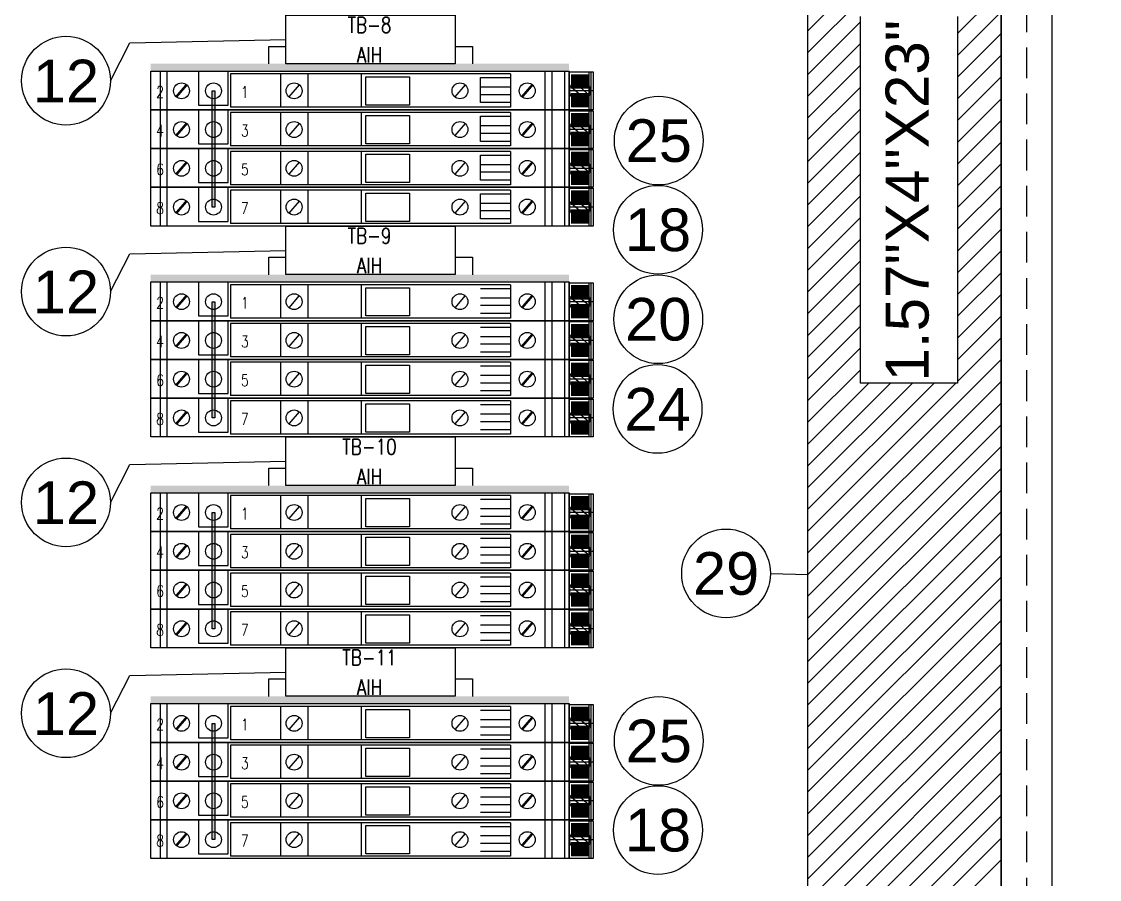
# Model space of a CAD drawing. Header units: inches. Extents: x -38 to 199, y -310 to 64.
# Drawn here: x 116.77 to 125.53, y 32.1 to 39.07 of the extents above; entities that cross this region are included whole.
import ezdxf
from ezdxf.enums import TextEntityAlignment as Align

# ---------------------------------------------------------------- set-up
doc = ezdxf.new("R2010")
doc.units = ezdxf.units.IN
doc.header["$MEASUREMENT"] = 0
doc.linetypes.add('HIDDEN', pattern=[0.375, 0.25, -0.125])
doc.layers.add('AM_0', color=7, linetype='Continuous', lineweight=30)
doc.layers.add('DIMENSION (ANSI)', color=7, linetype='Continuous', lineweight=9)
doc.layers.add('DETAIL$', color=5, linetype='Continuous')
doc.layers.add('FREE-TEXT', color=2, linetype='Continuous')
doc.styles.add('HELVLS', font='arial.ttf')
doc.styles.add('Note Text (ANSI)', font='arial.ttf')
doc.styles.add('ROMANS', font='romans')
doc.styles.get("Standard").update_dxf_attribs({"font": 'arial.ttf'})
doc.dimstyles.new('DIM_0', dxfattribs={"dimscale": 4.75, "dimtxt": 0.065, "dimasz": 0.075, "dimexe": 0.075, "dimexo": 0.125, "dimgap": 0.0625, "dimtad": 0, "dimtih": 1, "dimtoh": 1, "dimrnd": 1e-08, "dimzin": 0, "dimdsep": 46, "dimlunit": 5, "dimtxsty": 'Note Text (ANSI)', "dimblk": 'Filled-1', "dimcen": 0.09, "dimdle": 0.45, "dimclrd": 256, "dimclre": 256, "dimclrt": 256, "dimadec": 0, "dimazin": 1, "dimtm": 1e-09, "dimtfac": 1.263158, "dimtofl": 0, "dimtmove": 0, "dimatfit": 3, "dimfxl": 1, "dimfrac": 2, "dimtolj": 1, "dimtzin": 4, "dimlwd": -1, "dimlwe": -1, "dimarcsym": 0})

# ---------------------------------------------------------------- blocks, each defined once
blk = doc.blocks.new('Filled-1')
at = {"color": 0}
for p, q in [((0, 0), (-1, 0.25)), ((-1, 0.25), (-1, -0.25)), ((-1, 0), (0, 0)), ((-1, -0.25), (0, 0))]:
    blk.add_line(p, q, dxfattribs=at)
blk.add_solid([(-1, -0.25), (0, 0), (-1, 0.25)], dxfattribs=at)
blk = doc.blocks.new('*D105')
at = {"layer": 'DEFPOINTS', "color": 0, "transparency": 16777216}
for p in [(124.7304, 50.1146), (124.4804, 26.2707), (127.1028, 26.2707)]:
    blk.add_point(p, dxfattribs=at)
at = {"layer": 'DIMENSION (ANSI)', "transparency": 16777216}
for p, q in [((125.3241, 50.1146), (127.459, 50.1146)), ((127.1028, 49.7583), (127.1028, 38.6473)), ((127.1028, 26.627), (127.1028, 37.738)), ((125.0741, 26.2707), (127.459, 26.2707))]:
    blk.add_line(p, q, dxfattribs=at)
at = {"layer": 'DIMENSION (ANSI)', "transparency": 16777216, "xscale": 0.35625, "yscale": 0.35625, "zscale": 0.35625}
for p, rotation in [((127.1028, 50.1146), 90), ((127.1028, 26.2707), 270)]:
    blk.add_blockref('Filled-1', p, dxfattribs=dict(at, rotation=rotation))
at = {"layer": 'DIMENSION (ANSI)', "transparency": 16777216, "insert": (127.1028, 38.1926), "char_height": 0.30875, "attachment_point": 5, "style": 'Note Text (ANSI)'}
blk.add_mtext('\\A1;23"', dxfattribs=at)

msp = doc.modelspace()

# ---------------------------------------------------------------- hatches: boundary and pattern name
for points in [[(121.21868, 38.73102), (117.81868, 38.73102), (117.81868, 38.67202), (121.21868, 38.67202)], [(121.21868, 37.01684), (117.81868, 37.01684), (117.81868, 36.95784), (121.21868, 36.95784)], [(121.21868, 35.30265), (117.81868, 35.30265), (117.81868, 35.24365), (121.21868, 35.24365)], [(121.21868, 33.58847), (117.81868, 33.58847), (117.81868, 33.52947), (121.21868, 33.52947)]]:
    msp.add_hatch(color=256).paths.add_polyline_path(points)
h = msp.add_hatch(color=0)
h.dxf.hatch_style = 1
h.paths.add_polyline_path([(118.31741, 37.56658), (118.34127, 37.56658), (118.34127, 38.51158), (118.31741, 38.51158)])
h = msp.add_hatch(color=0)
h.dxf.hatch_style = 1
h.paths.add_polyline_path([(118.31741, 35.8524), (118.34127, 35.8524), (118.34127, 36.7974), (118.31741, 36.7974)])
h = msp.add_hatch(color=0)
h.dxf.hatch_style = 1
h.paths.add_polyline_path([(118.31741, 34.13822), (118.34127, 34.13822), (118.34127, 35.08322), (118.31741, 35.08322)])
h = msp.add_hatch(color=0)
h.dxf.hatch_style = 1
h.paths.add_polyline_path([(118.31741, 32.42403), (118.34127, 32.42403), (118.34127, 33.36903), (118.31741, 33.36903)])

# ---------------------------------------------------------------- linework, layer by layer
for p, q in [((124.73036, 59.86457), (124.73036, 25.85238)), ((125.14536, 26.09055), (125.14536, 59.86457)), ((117.64979, 38.90073), (118.91786, 38.92893)), ((118.77755, 38.73102), (118.77755, 38.87292)), ((118.77755, 38.87292), (118.91786, 38.87292)), ((120.29286, 38.87292), (120.43317, 38.87292)), ((120.43317, 38.87292), (120.43317, 38.73102)), ((120.74398, 37.89464), (120.7435, 37.89464)), ((117.64979, 37.18655), (118.91786, 37.21475)), ((118.77755, 37.01684), (118.77755, 37.15874)), ((118.77755, 37.15874), (118.91786, 37.15874)), ((120.29286, 37.15874), (120.43317, 37.15874)), ((120.43317, 37.15874), (120.43317, 37.01684)), ((120.74398, 36.18046), (120.7435, 36.18046)), ((117.64979, 35.47237), (118.91786, 35.50056)), ((118.77755, 35.30265), (118.77755, 35.44456)), ((118.77755, 35.44456), (118.91786, 35.44456)), ((120.29286, 35.44456), (120.43317, 35.44456)), ((120.43317, 35.44456), (120.43317, 35.30265)), ((122.85563, 34.58832), (123.16036, 34.57921)), ((120.74398, 34.46627), (120.7435, 34.46627)), ((117.64979, 33.75818), (118.91786, 33.78638)), ((118.77755, 33.58847), (118.77755, 33.73037)), ((118.77755, 33.73037), (118.91786, 33.73037)), ((120.29286, 33.73037), (120.43317, 33.73037)), ((120.43317, 33.73037), (120.43317, 33.58847)), ((120.74398, 32.75209), (120.7435, 32.75209))]:
    msp.add_line(p, q)
at = {"linetype": 'HIDDEN'}
msp.add_line((124.93786, 59.86457), (124.93786, 25.97146), dxfattribs=at)
at = {"color": 0}
for p, q in [((123.16036, 26.27071), (123.16036, 50.11913)), ((124.73036, 50.11913), (124.73036, 26.27071)), ((123.58824, 36.13472), (123.58824, 39.11604)), ((124.3757, 39.11604), (124.3757, 36.13472)), ((117.49073, 38.59397), (117.64979, 38.90073)), ((120.7435, 38.64911), (118.46722, 38.64911)), ((118.46722, 38.64911), (118.46722, 38.37829)), ((118.87415, 38.64911), (118.87415, 38.37829)), ((119.0967, 38.64911), (119.0967, 38.37829)), ((119.52906, 38.64911), (119.52906, 38.37829)), ((120.7435, 38.64911), (120.7435, 38.37829)), ((119.02641, 38.56045), (118.94208, 38.46272)), ((119.56721, 38.6253), (119.92328, 38.6253)), ((119.56721, 38.39515), (119.56721, 38.6253)), ((119.92328, 38.6253), (119.92328, 38.39515)), ((120.49952, 38.41589), (120.49952, 38.61951)), ((120.49952, 38.61951), (120.74398, 38.61951)), ((121.41596, 38.51096), (121.21868, 38.51096)), ((120.7435, 38.37829), (118.46722, 38.37829)), ((119.92328, 38.39515), (119.56721, 38.39515)), ((120.74398, 38.41589), (120.49952, 38.41589)), ((121.21868, 38.35702), (117.81868, 38.35702)), ((117.81868, 38.35702), (121.21868, 38.35702)), ((120.7435, 38.33411), (118.46722, 38.33411)), ((118.46722, 38.33411), (118.46722, 38.06329)), ((118.87415, 38.33411), (118.87415, 38.06329)), ((119.0967, 38.33411), (119.0967, 38.06329)), ((119.52906, 38.33411), (119.52906, 38.06329)), ((119.56721, 38.3103), (119.92328, 38.3103)), ((119.56721, 38.08015), (119.56721, 38.3103)), ((119.92328, 38.3103), (119.92328, 38.08015)), ((120.49952, 38.10089), (120.49952, 38.30451)), ((120.49952, 38.30451), (120.74398, 38.30451)), ((120.7435, 38.33411), (120.7435, 38.06329)), ((119.02641, 38.24545), (118.94208, 38.14772)), ((121.41596, 38.19596), (121.21868, 38.19596)), ((121.21868, 38.04202), (117.81868, 38.04202)), ((117.81868, 37.72702), (117.81868, 38.04202)), ((117.81868, 38.04202), (121.21868, 38.04202)), ((120.7435, 38.06329), (118.46722, 38.06329)), ((119.92328, 38.08015), (119.56721, 38.08015)), ((120.74398, 38.10089), (120.49952, 38.10089)), ((121.21868, 38.04202), (121.21868, 37.72702)), ((120.7435, 38.01911), (118.46722, 38.01911)), ((118.46722, 38.01911), (118.46722, 37.74829)), ((118.87415, 38.01911), (118.87415, 37.74829)), ((119.0967, 38.01911), (119.0967, 37.74829)), ((119.52906, 38.01911), (119.52906, 37.74829)), ((119.56721, 37.9953), (119.92328, 37.9953)), ((119.56721, 37.76515), (119.56721, 37.9953)), ((119.92328, 37.9953), (119.92328, 37.76515)), ((120.49952, 37.78589), (120.49952, 37.98951)), ((120.49952, 37.98951), (120.74398, 37.98951)), ((120.7435, 38.01911), (120.7435, 37.74829)), ((119.02641, 37.93045), (118.94208, 37.83272)), ((121.41596, 37.88096), (121.21868, 37.88096)), ((119.92328, 37.76515), (119.56721, 37.76515)), ((120.74398, 37.78589), (120.49952, 37.78589)), ((121.21868, 37.72702), (117.81868, 37.72702)), ((117.81868, 37.41202), (117.81868, 37.72702)), ((117.81868, 37.72702), (121.21868, 37.72702)), ((120.7435, 37.74829), (118.46722, 37.74829)), ((120.7435, 37.70411), (118.46722, 37.70411)), ((118.46722, 37.70411), (118.46722, 37.43329)), ((118.87415, 37.70411), (118.87415, 37.43329)), ((119.0967, 37.70411), (119.0967, 37.43329)), ((119.52906, 37.70411), (119.52906, 37.43329)), ((119.56721, 37.6803), (119.92328, 37.6803)), ((119.56721, 37.45015), (119.56721, 37.6803)), ((119.92328, 37.6803), (119.92328, 37.45015)), ((120.49952, 37.47089), (120.49952, 37.67451)), ((120.49952, 37.67451), (120.74398, 37.67451)), ((120.7435, 37.70411), (120.7435, 37.43329)), ((121.21868, 37.72702), (121.21868, 37.41202)), ((119.02641, 37.61545), (118.94208, 37.51772)), ((121.41596, 37.56596), (121.21868, 37.56596)), ((121.21868, 37.41202), (117.81868, 37.41202)), ((120.7435, 37.43329), (118.46722, 37.43329)), ((119.92328, 37.45015), (119.56721, 37.45015)), ((120.74398, 37.47089), (120.49952, 37.47089)), ((117.49073, 36.87979), (117.64979, 37.18655)), ((120.7435, 36.93493), (118.46722, 36.93493)), ((118.46722, 36.93493), (118.46722, 36.66411)), ((118.87415, 36.93493), (118.87415, 36.66411)), ((119.0967, 36.93493), (119.0967, 36.66411)), ((119.52906, 36.93493), (119.52906, 36.66411)), ((119.56721, 36.91111), (119.92328, 36.91111)), ((119.56721, 36.68097), (119.56721, 36.91111)), ((119.92328, 36.91111), (119.92328, 36.68097)), ((120.49952, 36.90533), (120.74398, 36.90533)), ((120.7435, 36.93493), (120.7435, 36.66411)), ((119.02641, 36.84627), (118.94208, 36.74853)), ((121.41596, 36.79677), (121.21868, 36.79677)), ((121.21868, 36.64284), (117.81868, 36.64284)), ((117.81868, 36.64284), (121.21868, 36.64284)), ((120.7435, 36.66411), (118.46722, 36.66411)), ((120.7435, 36.61993), (118.46722, 36.61993)), ((118.46722, 36.61993), (118.46722, 36.34911)), ((118.87415, 36.61993), (118.87415, 36.34911)), ((119.0967, 36.61993), (119.0967, 36.34911)), ((119.52906, 36.61993), (119.52906, 36.34911)), ((119.92328, 36.68097), (119.56721, 36.68097)), ((120.74398, 36.70171), (120.49952, 36.70171)), ((120.7435, 36.61993), (120.7435, 36.34911)), ((119.02641, 36.53127), (118.94208, 36.43353)), ((119.56721, 36.59611), (119.92328, 36.59611)), ((119.56721, 36.36597), (119.56721, 36.59611)), ((119.92328, 36.59611), (119.92328, 36.36597)), ((120.49952, 36.59033), (120.74398, 36.59033)), ((121.41596, 36.48177), (121.21868, 36.48177)), ((119.92328, 36.36597), (119.56721, 36.36597)), ((120.74398, 36.38671), (120.49952, 36.38671)), ((121.21868, 36.32784), (117.81868, 36.32784)), ((117.81868, 36.01284), (117.81868, 36.32784)), ((117.81868, 36.32784), (121.21868, 36.32784)), ((120.7435, 36.34911), (118.46722, 36.34911)), ((120.7435, 36.30493), (118.46722, 36.30493)), ((118.46722, 36.30493), (118.46722, 36.03411)), ((118.87415, 36.30493), (118.87415, 36.03411)), ((119.0967, 36.30493), (119.0967, 36.03411)), ((119.52906, 36.30493), (119.52906, 36.03411)), ((119.56721, 36.28111), (119.92328, 36.28111)), ((119.56721, 36.05097), (119.56721, 36.28111)), ((119.92328, 36.28111), (119.92328, 36.05097)), ((120.49952, 36.27533), (120.74398, 36.27533)), ((120.7435, 36.30493), (120.7435, 36.03411)), ((121.21868, 36.32784), (121.21868, 36.01284)), ((119.02641, 36.21627), (118.94208, 36.11853)), ((121.41596, 36.16677), (121.21868, 36.16677)), ((124.3757, 36.13472), (123.58824, 36.13472)), ((121.21868, 36.01284), (117.81868, 36.01284)), ((117.81868, 35.69784), (117.81868, 36.01284)), ((117.81868, 36.01284), (121.21868, 36.01284)), ((120.7435, 36.03411), (118.46722, 36.03411)), ((119.92328, 36.05097), (119.56721, 36.05097)), ((120.74398, 36.07171), (120.49952, 36.07171)), ((121.21868, 36.01284), (121.21868, 35.69784)), ((120.7435, 35.98993), (118.46722, 35.98993)), ((118.46722, 35.98993), (118.46722, 35.71911)), ((118.87415, 35.98993), (118.87415, 35.71911)), ((119.0967, 35.98993), (119.0967, 35.71911)), ((119.52906, 35.98993), (119.52906, 35.71911)), ((119.56721, 35.96611), (119.92328, 35.96611)), ((119.56721, 35.73597), (119.56721, 35.96611)), ((119.92328, 35.96611), (119.92328, 35.73597)), ((120.49952, 35.96033), (120.74398, 35.96033)), ((120.7435, 35.98993), (120.7435, 35.71911)), ((119.02641, 35.90127), (118.94208, 35.80353)), ((121.41596, 35.85177), (121.21868, 35.85177)), ((120.74398, 35.75671), (120.49952, 35.75671)), ((121.21868, 35.69784), (117.81868, 35.69784)), ((120.7435, 35.71911), (118.46722, 35.71911)), ((119.92328, 35.73597), (119.56721, 35.73597)), ((117.49073, 35.16561), (117.64979, 35.47237)), ((120.7435, 35.22075), (118.46722, 35.22075)), ((118.46722, 35.22075), (118.46722, 34.94993)), ((118.87415, 35.22075), (118.87415, 34.94993)), ((119.0967, 35.22075), (119.0967, 34.94993)), ((119.52906, 35.22075), (119.52906, 34.94993)), ((120.7435, 35.22075), (120.7435, 34.94993)), ((119.02641, 35.13209), (118.94208, 35.03435)), ((119.56721, 35.19693), (119.92328, 35.19693)), ((119.56721, 34.96678), (119.56721, 35.19693)), ((119.92328, 35.19693), (119.92328, 34.96678)), ((120.49952, 35.19115), (120.74398, 35.19115)), ((121.41596, 35.08259), (121.21868, 35.08259)), ((119.92328, 34.96678), (119.56721, 34.96678)), ((120.74398, 34.98753), (120.49952, 34.98753)), ((121.21868, 34.92865), (117.81868, 34.92865)), ((117.81868, 34.92865), (121.21868, 34.92865)), ((120.7435, 34.94993), (118.46722, 34.94993)), ((120.7435, 34.90575), (118.46722, 34.90575)), ((118.46722, 34.90575), (118.46722, 34.63493)), ((118.87415, 34.90575), (118.87415, 34.63493)), ((119.0967, 34.90575), (119.0967, 34.63493)), ((119.52906, 34.90575), (119.52906, 34.63493)), ((119.56721, 34.88193), (119.92328, 34.88193)), ((119.56721, 34.65178), (119.56721, 34.88193)), ((119.92328, 34.88193), (119.92328, 34.65178)), ((120.49952, 34.87615), (120.74398, 34.87615)), ((120.7435, 34.90575), (120.7435, 34.63493)), ((119.02641, 34.81709), (118.94208, 34.71935)), ((121.41596, 34.76759), (121.21868, 34.76759)), ((121.21868, 34.61365), (117.81868, 34.61365)), ((117.81868, 34.29865), (117.81868, 34.61365)), ((117.81868, 34.61365), (121.21868, 34.61365)), ((120.7435, 34.63493), (118.46722, 34.63493)), ((119.92328, 34.65178), (119.56721, 34.65178)), ((120.74398, 34.67253), (120.49952, 34.67253)), ((121.21868, 34.61365), (121.21868, 34.29865)), ((120.7435, 34.59075), (118.46722, 34.59075)), ((118.46722, 34.59075), (118.46722, 34.31993)), ((118.87415, 34.59075), (118.87415, 34.31993)), ((119.0967, 34.59075), (119.0967, 34.31993)), ((119.52906, 34.59075), (119.52906, 34.31993)), ((119.56721, 34.56693), (119.92328, 34.56693)), ((119.56721, 34.33678), (119.56721, 34.56693)), ((119.92328, 34.56693), (119.92328, 34.33678)), ((120.49952, 34.56115), (120.74398, 34.56115)), ((120.7435, 34.59075), (120.7435, 34.31993)), ((119.02641, 34.50209), (118.94208, 34.40435)), ((121.41596, 34.45259), (121.21868, 34.45259)), ((120.74398, 34.35753), (120.49952, 34.35753)), ((121.21868, 34.29865), (117.81868, 34.29865)), ((117.81868, 33.98365), (117.81868, 34.29865)), ((117.81868, 34.29865), (121.21868, 34.29865)), ((120.7435, 34.31993), (118.46722, 34.31993)), ((120.7435, 34.27575), (118.46722, 34.27575)), ((118.46722, 34.27575), (118.46722, 34.00493)), ((118.87415, 34.27575), (118.87415, 34.00493)), ((119.0967, 34.27575), (119.0967, 34.00493)), ((119.52906, 34.27575), (119.52906, 34.00493)), ((119.92328, 34.33678), (119.56721, 34.33678)), ((120.7435, 34.27575), (120.7435, 34.00493)), ((121.21868, 34.29865), (121.21868, 33.98365)), ((119.02641, 34.18709), (118.94208, 34.08935)), ((119.56721, 34.25193), (119.92328, 34.25193)), ((119.56721, 34.02178), (119.56721, 34.25193)), ((119.92328, 34.25193), (119.92328, 34.02178)), ((120.49952, 34.24615), (120.74398, 34.24615)), ((121.41596, 34.13759), (121.21868, 34.13759)), ((120.7435, 34.00493), (118.46722, 34.00493)), ((119.92328, 34.02178), (119.56721, 34.02178)), ((120.74398, 34.04253), (120.49952, 34.04253)), ((121.21868, 33.98365), (117.81868, 33.98365)), ((117.49073, 33.45142), (117.64979, 33.75818)), ((120.7435, 33.50656), (118.46722, 33.50656)), ((118.46722, 33.50656), (118.46722, 33.23574)), ((118.87415, 33.50656), (118.87415, 33.23574)), ((119.0967, 33.50656), (119.0967, 33.23574)), ((119.52906, 33.50656), (119.52906, 33.23574)), ((119.56721, 33.48275), (119.92328, 33.48275)), ((119.56721, 33.2526), (119.56721, 33.48275)), ((119.92328, 33.48275), (119.92328, 33.2526)), ((120.49952, 33.47696), (120.74398, 33.47696)), ((120.7435, 33.50656), (120.7435, 33.23574)), ((119.02641, 33.4179), (118.94208, 33.32017)), ((121.41596, 33.36841), (121.21868, 33.36841)), ((121.21868, 33.21447), (117.81868, 33.21447)), ((117.81868, 33.21447), (121.21868, 33.21447)), ((120.7435, 33.23574), (118.46722, 33.23574)), ((119.92328, 33.2526), (119.56721, 33.2526)), ((120.74398, 33.27334), (120.49952, 33.27334)), ((120.7435, 33.19156), (118.46722, 33.19156)), ((118.46722, 33.19156), (118.46722, 32.92074)), ((118.87415, 33.19156), (118.87415, 32.92074)), ((119.0967, 33.19156), (119.0967, 32.92074)), ((119.52906, 33.19156), (119.52906, 32.92074)), ((119.56721, 33.16775), (119.92328, 33.16775)), ((119.56721, 32.9376), (119.56721, 33.16775)), ((119.92328, 33.16775), (119.92328, 32.9376)), ((120.49952, 33.16196), (120.74398, 33.16196)), ((120.7435, 33.19156), (120.7435, 32.92074)), ((119.02641, 33.1029), (118.94208, 33.00517)), ((121.41596, 33.05341), (121.21868, 33.05341)), ((120.74398, 32.95834), (120.49952, 32.95834)), ((121.21868, 32.89947), (117.81868, 32.89947)), ((117.81868, 32.58447), (117.81868, 32.89947)), ((117.81868, 32.89947), (121.21868, 32.89947)), ((120.7435, 32.92074), (118.46722, 32.92074)), ((120.7435, 32.87656), (118.46722, 32.87656)), ((118.46722, 32.87656), (118.46722, 32.60574)), ((118.87415, 32.87656), (118.87415, 32.60574)), ((119.0967, 32.87656), (119.0967, 32.60574)), ((119.52906, 32.87656), (119.52906, 32.60574)), ((119.92328, 32.9376), (119.56721, 32.9376)), ((119.56721, 32.85275), (119.92328, 32.85275)), ((119.56721, 32.6226), (119.56721, 32.85275)), ((119.92328, 32.85275), (119.92328, 32.6226)), ((120.7435, 32.87656), (120.7435, 32.60574)), ((121.21868, 32.89947), (121.21868, 32.58447)), ((119.02641, 32.7879), (118.94208, 32.69017)), ((120.49952, 32.84696), (120.74398, 32.84696)), ((121.41596, 32.73841), (121.21868, 32.73841)), ((120.7435, 32.60574), (118.46722, 32.60574)), ((119.92328, 32.6226), (119.56721, 32.6226)), ((120.74398, 32.64334), (120.49952, 32.64334)), ((121.21868, 32.58447), (117.81868, 32.58447)), ((117.81868, 32.26947), (117.81868, 32.58447)), ((117.81868, 32.58447), (121.21868, 32.58447)), ((120.7435, 32.56156), (118.46722, 32.56156)), ((118.46722, 32.56156), (118.46722, 32.29074)), ((118.87415, 32.56156), (118.87415, 32.29074)), ((119.0967, 32.56156), (119.0967, 32.29074)), ((119.52906, 32.56156), (119.52906, 32.29074)), ((119.56721, 32.53775), (119.92328, 32.53775)), ((119.56721, 32.3076), (119.56721, 32.53775)), ((119.92328, 32.53775), (119.92328, 32.3076)), ((120.49952, 32.53196), (120.74398, 32.53196)), ((120.7435, 32.56156), (120.7435, 32.29074)), ((121.21868, 32.58447), (121.21868, 32.26947)), ((119.02641, 32.4729), (118.94208, 32.37517)), ((121.41596, 32.42341), (121.21868, 32.42341)), ((120.74398, 32.32834), (120.49952, 32.32834)), ((121.21868, 32.26947), (117.81868, 32.26947)), ((120.7435, 32.29074), (118.46722, 32.29074)), ((119.92328, 32.3076), (119.56721, 32.3076))]:
    msp.add_line(p, q, dxfattribs=at)
at = {"color": 0, "linetype": 'Continuous'}
for p, q in [((123.16036, 38.99863), (124.73036, 40.56863)), ((123.16036, 38.82185), (124.73036, 40.39185)), ((124.3757, 38.97654), (124.73036, 39.33119)), ((123.16036, 38.64507), (123.58824, 39.07296)), ((124.3757, 38.79976), (124.73036, 39.15441)), ((123.16036, 38.4683), (123.58824, 38.89618)), ((124.3757, 38.62298), (124.73036, 38.97764)), ((124.3757, 38.44621), (124.73036, 38.80086)), ((123.16036, 38.29152), (123.58824, 38.71941)), ((124.3757, 38.26943), (124.73036, 38.62408)), ((123.16036, 38.11474), (123.58824, 38.54263)), ((124.3757, 38.09265), (124.73036, 38.44731)), ((123.16036, 37.93797), (123.58824, 38.36585)), ((124.3757, 37.91588), (124.73036, 38.27053)), ((123.16036, 37.76119), (123.58824, 38.18907)), ((124.3757, 37.7391), (124.73036, 38.09375)), ((123.16036, 37.58441), (123.58824, 38.0123)), ((124.3757, 37.56232), (124.73036, 37.91698)), ((123.16036, 37.40764), (123.58824, 37.83552)), ((124.3757, 37.38555), (124.73036, 37.7402)), ((123.16036, 37.23086), (123.58824, 37.65874)), ((124.3757, 37.20877), (124.73036, 37.56342)), ((123.16036, 37.05408), (123.58824, 37.48197)), ((124.3757, 37.03199), (124.73036, 37.38665)), ((123.16036, 36.87731), (123.58824, 37.30519)), ((124.3757, 36.85522), (124.73036, 37.20987)), ((123.16036, 36.70053), (123.58824, 37.12841)), ((124.3757, 36.67844), (124.73036, 37.03309)), ((123.16036, 36.52375), (123.58824, 36.95164)), ((124.3757, 36.50166), (124.73036, 36.85632)), ((123.16036, 36.34698), (123.58824, 36.77486)), ((124.3757, 36.32489), (124.73036, 36.67954)), ((123.16036, 36.1702), (123.58824, 36.59808)), ((124.3757, 36.14811), (124.73036, 36.50276)), ((123.16036, 35.99342), (123.58824, 36.42131)), ((123.16036, 34.75599), (124.73036, 36.32599)), ((123.16036, 35.81665), (123.58824, 36.24453)), ((123.16036, 34.57921), (124.73036, 36.14921)), ((123.16036, 35.63987), (123.65521, 36.13472)), ((123.16036, 35.46309), (123.83199, 36.13472)), ((123.16036, 35.28632), (124.00876, 36.13472)), ((123.16036, 35.10954), (124.18554, 36.13472)), ((123.16036, 34.93276), (124.36232, 36.13472)), ((123.16036, 34.40243), (124.73036, 35.97243)), ((123.16036, 34.22566), (124.73036, 35.79566)), ((123.16036, 34.04888), (124.73036, 35.61888)), ((123.16036, 33.8721), (124.73036, 35.4421)), ((123.16036, 33.69533), (124.73036, 35.26533)), ((123.16036, 33.51855), (124.73036, 35.08855)), ((123.16036, 33.34177), (124.73036, 34.91177)), ((123.16036, 33.165), (124.73036, 34.735)), ((123.16036, 32.98822), (124.73036, 34.55822)), ((123.16036, 32.81144), (124.73036, 34.38144)), ((123.16036, 32.63467), (124.73036, 34.20467)), ((123.16036, 32.45789), (124.73036, 34.02789)), ((123.16036, 32.28111), (124.73036, 33.85111)), ((123.16036, 32.10434), (124.73036, 33.67434)), ((123.16036, 31.92756), (124.73036, 33.49756)), ((123.16036, 31.75078), (124.73036, 33.32078)), ((123.16036, 31.57401), (124.73036, 33.14401)), ((123.16036, 31.39723), (124.73036, 32.96723)), ((123.16036, 31.22045), (124.73036, 32.79045)), ((123.16036, 31.04368), (124.73036, 32.61368)), ((123.16036, 30.8669), (124.73036, 32.4369)), ((123.16036, 30.69012), (124.73036, 32.26012))]:
    msp.add_line(p, q, dxfattribs=at)
at = {"color": 8}
for p, q in [((117.81868, 38.35702), (117.81868, 38.67202)), ((117.81868, 38.67202), (121.21868, 38.67202)), ((121.21868, 38.67202), (121.21868, 38.35702)), ((117.81868, 38.04202), (117.81868, 38.35702)), ((121.21868, 38.35702), (121.21868, 38.04202)), ((117.81868, 36.64284), (117.81868, 36.95784)), ((117.81868, 36.95784), (121.21868, 36.95784)), ((121.21868, 36.95784), (121.21868, 36.64284)), ((117.81868, 36.32784), (117.81868, 36.64284)), ((121.21868, 36.64284), (121.21868, 36.32784)), ((117.81868, 34.92865), (117.81868, 35.24365)), ((117.81868, 35.24365), (121.21868, 35.24365)), ((121.21868, 35.24365), (121.21868, 34.92865)), ((117.81868, 34.61365), (117.81868, 34.92865)), ((121.21868, 34.92865), (121.21868, 34.61365)), ((117.81868, 33.21447), (117.81868, 33.52947)), ((117.81868, 33.52947), (121.21868, 33.52947)), ((121.21868, 33.52947), (121.21868, 33.21447)), ((117.81868, 32.89947), (117.81868, 33.21447)), ((121.21868, 33.21447), (121.21868, 32.89947))]:
    msp.add_line(p, q, dxfattribs=at)
for points in [[(124.73036, 26.27071), (124.73036, 59.86457)], [(121.41596, 38.35702), (121.21868, 38.35702), (121.21868, 38.6649), (121.41596, 38.6649)], [(121.39575, 38.6649), (121.39575, 38.35702)], [(121.41596, 38.04202), (121.21868, 38.04202), (121.21868, 38.3499), (121.41596, 38.3499)], [(121.39575, 38.3499), (121.39575, 38.04202)], [(121.41596, 37.72702), (121.21868, 37.72702), (121.21868, 38.0349), (121.41596, 38.0349)], [(121.39575, 38.0349), (121.39575, 37.72702)], [(121.41596, 37.41202), (121.21868, 37.41202), (121.21868, 37.7199), (121.41596, 37.7199)], [(121.39575, 37.7199), (121.39575, 37.41202)], [(121.41596, 36.64284), (121.21868, 36.64284), (121.21868, 36.95071), (121.41596, 36.95071)], [(121.39575, 36.95071), (121.39575, 36.64284)], [(121.41596, 36.32784), (121.21868, 36.32784), (121.21868, 36.63571), (121.41596, 36.63571)], [(121.39575, 36.63571), (121.39575, 36.32784)], [(121.41596, 36.01284), (121.21868, 36.01284), (121.21868, 36.32071), (121.41596, 36.32071)], [(121.39575, 36.32071), (121.39575, 36.01284)], [(121.41596, 35.69784), (121.21868, 35.69784), (121.21868, 36.00571), (121.41596, 36.00571)], [(121.39575, 36.00571), (121.39575, 35.69784)], [(121.41596, 34.92865), (121.21868, 34.92865), (121.21868, 35.23653), (121.41596, 35.23653)], [(121.39575, 35.23653), (121.39575, 34.92865)], [(121.41596, 34.61365), (121.21868, 34.61365), (121.21868, 34.92153), (121.41596, 34.92153)], [(121.39575, 34.92153), (121.39575, 34.61365)], [(121.41596, 34.29865), (121.21868, 34.29865), (121.21868, 34.60653), (121.41596, 34.60653)], [(121.39575, 34.60653), (121.39575, 34.29865)], [(121.41596, 33.98365), (121.21868, 33.98365), (121.21868, 34.29153), (121.41596, 34.29153)], [(121.39575, 34.29153), (121.39575, 33.98365)], [(121.41596, 33.21447), (121.21868, 33.21447), (121.21868, 33.52235), (121.41596, 33.52235)], [(121.39575, 33.52235), (121.39575, 33.21447)], [(121.41596, 32.89947), (121.21868, 32.89947), (121.21868, 33.20735), (121.41596, 33.20735)], [(121.39575, 33.20735), (121.39575, 32.89947)], [(121.41596, 32.58447), (121.21868, 32.58447), (121.21868, 32.89235), (121.41596, 32.89235)], [(121.39575, 32.89235), (121.39575, 32.58447)], [(121.41596, 32.26947), (121.21868, 32.26947), (121.21868, 32.57735), (121.41596, 32.57735)], [(121.39575, 32.57735), (121.39575, 32.26947)]]:
    msp.add_lwpolyline(points)
for points in [[(118.91786, 38.73166), (118.91786, 39.1262), (120.29286, 39.1262), (120.29286, 38.73166)], [(118.91786, 37.01747), (118.91786, 37.41202), (120.29286, 37.41202), (120.29286, 37.01747)], [(118.91786, 35.30329), (118.91786, 35.69784), (120.29286, 35.69784), (120.29286, 35.30329)], [(118.91786, 33.58911), (118.91786, 33.98365), (120.29286, 33.98365), (120.29286, 33.58911)]]:
    msp.add_lwpolyline(points, close=True)
at = {"color": 2, "const_width": 0.11721}
for points in [[(121.23361, 38.58763), (121.37842, 38.58763)], [(121.23361, 38.27263), (121.37842, 38.27263)], [(121.23361, 37.95763), (121.37842, 37.95763)], [(121.23361, 37.64263), (121.37842, 37.64263)], [(121.23361, 36.87345), (121.37842, 36.87345)], [(121.23361, 36.55845), (121.37842, 36.55845)], [(121.23361, 36.24345), (121.37842, 36.24345)], [(121.23361, 35.92845), (121.37842, 35.92845)], [(121.23361, 35.15927), (121.37842, 35.15927)], [(121.23361, 34.84427), (121.37842, 34.84427)], [(121.23361, 34.52927), (121.37842, 34.52927)], [(121.23361, 34.21427), (121.37842, 34.21427)], [(121.23361, 33.44508), (121.37842, 33.44508)], [(121.23361, 33.13008), (121.37842, 33.13008)], [(121.23361, 32.81508), (121.37842, 32.81508)], [(121.23361, 32.50008), (121.37842, 32.50008)]]:
    msp.add_lwpolyline(points, dxfattribs=at)
at = {"color": 0}
for points in [[(118.31741, 38.51158), (118.34127, 38.51158), (118.34127, 37.56658), (118.31741, 37.56658)], [(118.31741, 36.7974), (118.34127, 36.7974), (118.34127, 35.8524), (118.31741, 35.8524)], [(118.31741, 35.08322), (118.34127, 35.08322), (118.34127, 34.13822), (118.31741, 34.13822)], [(118.31741, 33.36903), (118.34127, 33.36903), (118.34127, 32.42403), (118.31741, 32.42403)]]:
    msp.add_lwpolyline(points, close=True, dxfattribs=at)
at = {"color": 92, "const_width": 0.11721}
for points in [[(121.23361, 38.43461), (121.37842, 38.43461)], [(121.23361, 38.11961), (121.37842, 38.11961)], [(121.23361, 37.80461), (121.37842, 37.80461)], [(121.23361, 37.48961), (121.37842, 37.48961)], [(121.23361, 36.72043), (121.37842, 36.72043)], [(121.23361, 36.40543), (121.37842, 36.40543)], [(121.23361, 36.09043), (121.37842, 36.09043)], [(121.23361, 35.77543), (121.37842, 35.77543)], [(121.23361, 35.00625), (121.37842, 35.00625)], [(121.23361, 34.69125), (121.37842, 34.69125)], [(121.23361, 34.37625), (121.37842, 34.37625)], [(121.23361, 34.06125), (121.37842, 34.06125)], [(121.23361, 33.29206), (121.37842, 33.29206)], [(121.23361, 32.97706), (121.37842, 32.97706)], [(121.23361, 32.66206), (121.37842, 32.66206)], [(121.23361, 32.34706), (121.37842, 32.34706)]]:
    msp.add_lwpolyline(points, dxfattribs=at)
at = {"color": 8}
for centre in [(118.06865, 38.51158), (120.87902, 38.51158), (118.06865, 38.19658), (120.87902, 38.19658), (118.06865, 37.88158), (120.87902, 37.88158), (118.06865, 37.56658), (120.87902, 37.56658), (118.06865, 36.7974), (120.87902, 36.7974), (118.06865, 36.4824), (120.87902, 36.4824), (118.06865, 36.1674), (120.87902, 36.1674), (118.06865, 35.8524), (120.87902, 35.8524), (118.06865, 35.08322), (120.87902, 35.08322), (118.06865, 34.76822), (120.87902, 34.76822), (118.06865, 34.45322), (120.87902, 34.45322), (118.06865, 34.13822), (120.87902, 34.13822), (118.06865, 33.36903), (120.87902, 33.36903), (118.06865, 33.05403), (120.87902, 33.05403), (118.06865, 32.73903), (120.87902, 32.73903), (118.06865, 32.42403), (120.87902, 32.42403)]:
    msp.add_circle(centre, 0.06454, dxfattribs=at)
at = {"color": 0}
for centre in [(118.98424, 38.51158), (120.33221, 38.51158), (118.98424, 38.19658), (120.33221, 38.19658), (118.98424, 37.88158), (120.33221, 37.88158), (118.98424, 37.56658), (120.33221, 37.56658), (118.98424, 36.7974), (120.33221, 36.7974), (118.98424, 36.4824), (120.33221, 36.4824), (118.98424, 36.1674), (120.33221, 36.1674), (118.98424, 35.8524), (120.33221, 35.8524), (118.98424, 35.08322), (120.33221, 35.08322), (118.98424, 34.76822), (120.33221, 34.76822), (118.98424, 34.45322), (120.33221, 34.45322), (118.98424, 34.13822), (120.33221, 34.13822), (118.98424, 33.36903), (120.33221, 33.36903), (118.98424, 33.05403), (120.33221, 33.05403), (118.98424, 32.73903), (120.33221, 32.73903), (118.98424, 32.42403), (120.33221, 32.42403)]:
    msp.add_circle(centre, 0.06454, dxfattribs=at)
for centre in [(121.30762, 38.51096), (121.30762, 38.19596), (121.30762, 37.88096), (121.30762, 37.56596), (121.30762, 36.79677), (121.30762, 36.48177), (121.30762, 36.16677), (121.30762, 35.85177), (121.30762, 35.08259), (121.30762, 34.76759), (121.30762, 34.45259), (121.30762, 34.13759), (121.30762, 33.36841), (121.30762, 33.05341), (121.30762, 32.73841), (121.30762, 32.42341)]:
    msp.add_circle(centre, 0.08324)
at = {"layer": 'DETAIL$', "color": 0}
for p, q in [((118.20653, 38.66978), (118.20653, 38.39515)), ((118.44815, 38.39515), (118.44815, 38.66978)), ((120.37437, 38.56045), (120.29004, 38.46272)), ((120.49952, 38.54388), (120.74398, 38.54388)), ((120.74398, 38.47989), (120.49952, 38.47989)), ((120.74398, 38.54388), (120.74398, 38.47989)), ((118.20653, 38.39515), (118.44815, 38.39515)), ((118.20653, 38.35478), (118.20653, 38.08015)), ((118.44815, 38.08015), (118.44815, 38.35478)), ((120.37437, 38.24545), (120.29004, 38.14772)), ((120.49952, 38.22888), (120.74398, 38.22888)), ((120.74398, 38.22888), (120.74398, 38.16489)), ((120.74398, 38.16489), (120.49952, 38.16489)), ((118.20653, 38.08015), (118.44815, 38.08015)), ((118.20653, 38.03978), (118.20653, 37.76515)), ((118.44815, 37.76515), (118.44815, 38.03978)), ((120.37437, 37.93045), (120.29004, 37.83272)), ((120.49952, 37.91388), (120.74398, 37.91388)), ((120.74398, 37.84989), (120.49952, 37.84989)), ((120.74398, 37.91388), (120.74398, 37.84989)), ((118.20653, 37.76515), (118.44815, 37.76515)), ((118.20653, 37.72478), (118.20653, 37.45015)), ((118.44815, 37.45015), (118.44815, 37.72478)), ((120.37437, 37.61545), (120.29004, 37.51772)), ((120.49952, 37.59888), (120.74398, 37.59888)), ((120.74398, 37.59888), (120.74398, 37.53489)), ((120.74398, 37.53489), (120.49952, 37.53489)), ((118.20653, 37.45015), (118.44815, 37.45015)), ((118.20653, 36.9556), (118.20653, 36.68097)), ((118.44815, 36.68097), (118.44815, 36.9556)), ((120.37437, 36.84627), (120.29004, 36.74853)), ((120.49952, 36.8297), (120.74398, 36.8297)), ((120.74398, 36.8297), (120.74398, 36.7657)), ((120.74398, 36.7657), (120.49952, 36.7657)), ((118.20653, 36.68097), (118.44815, 36.68097)), ((118.20653, 36.6406), (118.20653, 36.36597)), ((118.44815, 36.36597), (118.44815, 36.6406)), ((120.37437, 36.53127), (120.29004, 36.43353)), ((120.49952, 36.5147), (120.74398, 36.5147)), ((120.74398, 36.4507), (120.49952, 36.4507)), ((120.74398, 36.5147), (120.74398, 36.4507)), ((118.20653, 36.36597), (118.44815, 36.36597)), ((118.20653, 36.3256), (118.20653, 36.05097)), ((118.44815, 36.05097), (118.44815, 36.3256)), ((120.37437, 36.21627), (120.29004, 36.11853)), ((120.49952, 36.1997), (120.74398, 36.1997)), ((120.74398, 36.1997), (120.74398, 36.1357)), ((120.74398, 36.1357), (120.49952, 36.1357)), ((118.20653, 36.05097), (118.44815, 36.05097)), ((118.20653, 36.0106), (118.20653, 35.73597)), ((118.44815, 35.73597), (118.44815, 36.0106)), ((120.37437, 35.90127), (120.29004, 35.80353)), ((120.49952, 35.8847), (120.74398, 35.8847)), ((120.74398, 35.8847), (120.74398, 35.8207)), ((120.74398, 35.8207), (120.49952, 35.8207)), ((118.20653, 35.73597), (118.44815, 35.73597)), ((118.20653, 35.24142), (118.20653, 34.96678)), ((118.44815, 34.96678), (118.44815, 35.24142)), ((120.37437, 35.13209), (120.29004, 35.03435)), ((120.49952, 35.11552), (120.74398, 35.11552)), ((120.74398, 35.05152), (120.49952, 35.05152)), ((120.74398, 35.11552), (120.74398, 35.05152)), ((118.20653, 34.96678), (118.44815, 34.96678)), ((118.20653, 34.92642), (118.20653, 34.65178)), ((118.44815, 34.65178), (118.44815, 34.92642)), ((120.37437, 34.81709), (120.29004, 34.71935)), ((120.49952, 34.80052), (120.74398, 34.80052)), ((120.74398, 34.80052), (120.74398, 34.73652)), ((120.74398, 34.73652), (120.49952, 34.73652)), ((118.20653, 34.65178), (118.44815, 34.65178)), ((118.20653, 34.61142), (118.20653, 34.33678)), ((118.44815, 34.33678), (118.44815, 34.61142)), ((120.37437, 34.50209), (120.29004, 34.40435)), ((120.49952, 34.48552), (120.74398, 34.48552)), ((120.74398, 34.48552), (120.74398, 34.42152)), ((120.74398, 34.42152), (120.49952, 34.42152)), ((118.20653, 34.33678), (118.44815, 34.33678)), ((118.20653, 34.29642), (118.20653, 34.02178)), ((118.44815, 34.02178), (118.44815, 34.29642)), ((120.37437, 34.18709), (120.29004, 34.08935)), ((120.49952, 34.17052), (120.74398, 34.17052)), ((120.74398, 34.17052), (120.74398, 34.10652)), ((120.74398, 34.10652), (120.49952, 34.10652)), ((118.20653, 34.02178), (118.44815, 34.02178)), ((118.20653, 33.52723), (118.20653, 33.2526)), ((118.44815, 33.2526), (118.44815, 33.52723)), ((120.37437, 33.4179), (120.29004, 33.32017)), ((120.49952, 33.40133), (120.74398, 33.40133)), ((120.74398, 33.40133), (120.74398, 33.33734)), ((120.74398, 33.33734), (120.49952, 33.33734)), ((118.20653, 33.2526), (118.44815, 33.2526)), ((118.20653, 33.21223), (118.20653, 32.9376)), ((118.44815, 32.9376), (118.44815, 33.21223)), ((120.37437, 33.1029), (120.29004, 33.00517)), ((120.49952, 33.08633), (120.74398, 33.08633)), ((120.74398, 33.08633), (120.74398, 33.02234)), ((120.74398, 33.02234), (120.49952, 33.02234)), ((118.20653, 32.9376), (118.44815, 32.9376)), ((118.20653, 32.89723), (118.20653, 32.6226)), ((118.44815, 32.6226), (118.44815, 32.89723)), ((120.37437, 32.7879), (120.29004, 32.69017)), ((120.49952, 32.77133), (120.74398, 32.77133)), ((120.74398, 32.77133), (120.74398, 32.70734)), ((120.74398, 32.70734), (120.49952, 32.70734)), ((118.20653, 32.6226), (118.44815, 32.6226)), ((118.20653, 32.58223), (118.20653, 32.3076)), ((118.44815, 32.3076), (118.44815, 32.58223)), ((120.37437, 32.4729), (120.29004, 32.37517)), ((120.49952, 32.45633), (120.74398, 32.45633)), ((120.74398, 32.45633), (120.74398, 32.39234)), ((120.74398, 32.39234), (120.49952, 32.39234)), ((118.20653, 32.3076), (118.44815, 32.3076))]:
    msp.add_line(p, q, dxfattribs=at)
at = {"layer": 'DETAIL$', "color": 8}
for points in [[(117.89479, 38.67202), (117.89479, 38.35702)], [(117.94979, 38.67202), (117.94979, 38.35702)], [(121.02307, 38.67202), (121.02307, 38.35702)], [(121.07807, 38.67202), (121.07807, 38.35702)], [(121.18307, 38.67202), (121.18307, 38.35702)], [(117.89479, 38.35702), (117.89479, 38.04202)], [(117.94979, 38.35702), (117.94979, 38.04202)], [(121.02307, 38.35702), (121.02307, 38.04202)], [(121.07807, 38.35702), (121.07807, 38.04202)], [(121.18307, 38.35702), (121.18307, 38.04202)], [(117.89479, 38.04202), (117.89479, 37.72702)], [(117.94979, 38.04202), (117.94979, 37.72702)], [(121.02307, 38.04202), (121.02307, 37.72702)], [(121.07807, 38.04202), (121.07807, 37.72702)], [(121.18307, 38.04202), (121.18307, 37.72702)], [(117.89479, 37.72702), (117.89479, 37.41202)], [(117.94979, 37.72702), (117.94979, 37.41202)], [(121.02307, 37.72702), (121.02307, 37.41202)], [(121.07807, 37.72702), (121.07807, 37.41202)], [(121.18307, 37.72702), (121.18307, 37.41202)], [(117.89479, 36.95784), (117.89479, 36.64284)], [(117.94979, 36.95784), (117.94979, 36.64284)], [(121.02307, 36.95784), (121.02307, 36.64284)], [(121.07807, 36.95784), (121.07807, 36.64284)], [(121.18307, 36.95784), (121.18307, 36.64284)], [(117.89479, 36.64284), (117.89479, 36.32784)], [(117.94979, 36.64284), (117.94979, 36.32784)], [(121.02307, 36.64284), (121.02307, 36.32784)], [(121.07807, 36.64284), (121.07807, 36.32784)], [(121.18307, 36.64284), (121.18307, 36.32784)], [(117.89479, 36.32784), (117.89479, 36.01284)], [(117.94979, 36.32784), (117.94979, 36.01284)], [(121.02307, 36.32784), (121.02307, 36.01284)], [(121.07807, 36.32784), (121.07807, 36.01284)], [(121.18307, 36.32784), (121.18307, 36.01284)], [(117.89479, 36.01284), (117.89479, 35.69784)], [(117.94979, 36.01284), (117.94979, 35.69784)], [(121.02307, 36.01284), (121.02307, 35.69784)], [(121.07807, 36.01284), (121.07807, 35.69784)], [(121.18307, 36.01284), (121.18307, 35.69784)], [(117.89479, 35.24365), (117.89479, 34.92865)], [(117.94979, 35.24365), (117.94979, 34.92865)], [(121.02307, 35.24365), (121.02307, 34.92865)], [(121.07807, 35.24365), (121.07807, 34.92865)], [(121.18307, 35.24365), (121.18307, 34.92865)], [(117.89479, 34.92865), (117.89479, 34.61365)], [(117.94979, 34.92865), (117.94979, 34.61365)], [(121.02307, 34.92865), (121.02307, 34.61365)], [(121.07807, 34.92865), (121.07807, 34.61365)], [(121.18307, 34.92865), (121.18307, 34.61365)], [(117.89479, 34.61365), (117.89479, 34.29865)], [(117.94979, 34.61365), (117.94979, 34.29865)], [(121.02307, 34.61365), (121.02307, 34.29865)], [(121.07807, 34.61365), (121.07807, 34.29865)], [(121.18307, 34.61365), (121.18307, 34.29865)], [(117.89479, 34.29865), (117.89479, 33.98365)], [(117.94979, 34.29865), (117.94979, 33.98365)], [(121.02307, 34.29865), (121.02307, 33.98365)], [(121.07807, 34.29865), (121.07807, 33.98365)], [(121.18307, 34.29865), (121.18307, 33.98365)], [(117.89479, 33.52947), (117.89479, 33.21447)], [(117.94979, 33.52947), (117.94979, 33.21447)], [(121.02307, 33.52947), (121.02307, 33.21447)], [(121.07807, 33.52947), (121.07807, 33.21447)], [(121.18307, 33.52947), (121.18307, 33.21447)], [(117.89479, 33.21447), (117.89479, 32.89947)], [(117.94979, 33.21447), (117.94979, 32.89947)], [(121.02307, 33.21447), (121.02307, 32.89947)], [(121.07807, 33.21447), (121.07807, 32.89947)], [(121.18307, 33.21447), (121.18307, 32.89947)], [(117.89479, 32.89947), (117.89479, 32.58447)], [(117.94979, 32.89947), (117.94979, 32.58447)], [(121.02307, 32.89947), (121.02307, 32.58447)], [(121.07807, 32.89947), (121.07807, 32.58447)], [(121.18307, 32.89947), (121.18307, 32.58447)], [(117.89479, 32.58447), (117.89479, 32.26947)], [(117.94979, 32.58447), (117.94979, 32.26947)], [(121.02307, 32.58447), (121.02307, 32.26947)], [(121.07807, 32.58447), (121.07807, 32.26947)], [(121.18307, 32.58447), (121.18307, 32.26947)]]:
    msp.add_lwpolyline(points, dxfattribs=at)
at = {"layer": 'DETAIL$'}
for points in [[(121.37842, 38.6649), (121.37842, 38.35702)], [(121.41596, 38.6649), (121.41596, 38.35702)], [(121.23211, 38.546), (121.35433, 38.44206)], [(121.38362, 38.477), (121.26233, 38.5808)], [(121.37842, 38.3499), (121.37842, 38.04202)], [(121.41596, 38.3499), (121.41596, 38.04202)], [(121.23211, 38.231), (121.35433, 38.12706)], [(121.38362, 38.162), (121.26233, 38.2658)], [(121.37842, 38.0349), (121.37842, 37.72702)], [(121.41596, 38.0349), (121.41596, 37.72702)], [(121.38362, 37.847), (121.26233, 37.9508)], [(121.23211, 37.916), (121.35433, 37.81206)], [(121.37842, 37.7199), (121.37842, 37.41202)], [(121.41596, 37.7199), (121.41596, 37.41202)], [(121.23211, 37.601), (121.35433, 37.49706)], [(121.38362, 37.532), (121.26233, 37.6358)], [(121.37842, 36.95071), (121.37842, 36.64284)], [(121.41596, 36.95071), (121.41596, 36.64284)], [(121.23211, 36.83181), (121.35433, 36.72788)], [(121.38362, 36.76282), (121.26233, 36.86661)], [(121.37842, 36.63571), (121.37842, 36.32784)], [(121.41596, 36.63571), (121.41596, 36.32784)], [(121.38362, 36.44782), (121.26233, 36.55161)], [(121.23211, 36.51681), (121.35433, 36.41288)], [(121.37842, 36.32071), (121.37842, 36.01284)], [(121.41596, 36.32071), (121.41596, 36.01284)], [(121.23211, 36.20181), (121.35433, 36.09788)], [(121.38362, 36.13282), (121.26233, 36.23661)], [(121.37842, 36.00571), (121.37842, 35.69784)], [(121.41596, 36.00571), (121.41596, 35.69784)], [(121.38362, 35.81782), (121.26233, 35.92161)], [(121.23211, 35.88681), (121.35433, 35.78288)], [(121.37842, 35.23653), (121.37842, 34.92865)], [(121.41596, 35.23653), (121.41596, 34.92865)], [(121.38362, 35.04864), (121.26233, 35.15243)], [(121.23211, 35.11763), (121.35433, 35.01369)], [(121.37842, 34.92153), (121.37842, 34.61365)], [(121.41596, 34.92153), (121.41596, 34.61365)], [(121.23211, 34.80263), (121.35433, 34.69869)], [(121.38362, 34.73364), (121.26233, 34.83743)], [(121.37842, 34.60653), (121.37842, 34.29865)], [(121.41596, 34.60653), (121.41596, 34.29865)], [(121.38362, 34.41864), (121.26233, 34.52243)], [(121.23211, 34.48763), (121.35433, 34.38369)], [(121.37842, 34.29153), (121.37842, 33.98365)], [(121.41596, 34.29153), (121.41596, 33.98365)], [(121.23211, 34.17263), (121.35433, 34.06869)], [(121.38362, 34.10364), (121.26233, 34.20743)], [(121.37842, 33.52235), (121.37842, 33.21447)], [(121.41596, 33.52235), (121.41596, 33.21447)], [(121.23211, 33.40345), (121.35433, 33.29951)], [(121.38362, 33.33445), (121.26233, 33.43825)], [(121.37842, 33.20735), (121.37842, 32.89947)], [(121.41596, 33.20735), (121.41596, 32.89947)], [(121.38362, 33.01945), (121.26233, 33.12325)], [(121.23211, 33.08845), (121.35433, 32.98451)], [(121.37842, 32.89235), (121.37842, 32.58447)], [(121.41596, 32.89235), (121.41596, 32.58447)], [(121.23211, 32.77345), (121.35433, 32.66951)], [(121.38362, 32.70445), (121.26233, 32.80825)], [(121.37842, 32.57735), (121.37842, 32.26947)], [(121.41596, 32.57735), (121.41596, 32.26947)], [(121.23211, 32.45845), (121.35433, 32.35451)], [(121.38362, 32.38945), (121.26233, 32.49325)]]:
    msp.add_lwpolyline(points, dxfattribs=at)
at = {"layer": 'DETAIL$', "color": 8, "const_width": 0.02}
for points in [[(118.11081, 38.56045), (118.02648, 38.46272)], [(120.92119, 38.56045), (120.83685, 38.46272)], [(118.11081, 38.24545), (118.02648, 38.14772)], [(120.92119, 38.24545), (120.83685, 38.14772)], [(118.11081, 37.93045), (118.02648, 37.83272)], [(120.92119, 37.93045), (120.83685, 37.83272)], [(118.11081, 37.61545), (118.02648, 37.51772)], [(120.92119, 37.61545), (120.83685, 37.51772)], [(118.11081, 36.84627), (118.02648, 36.74853)], [(120.92119, 36.84627), (120.83685, 36.74853)], [(118.11081, 36.53127), (118.02648, 36.43353)], [(120.92119, 36.53127), (120.83685, 36.43353)], [(118.11081, 36.21627), (118.02648, 36.11853)], [(120.92119, 36.21627), (120.83685, 36.11853)], [(118.11081, 35.90127), (118.02648, 35.80353)], [(120.92119, 35.90127), (120.83685, 35.80353)], [(118.11081, 35.13209), (118.02648, 35.03435)], [(120.92119, 35.13209), (120.83685, 35.03435)], [(118.11081, 34.81709), (118.02648, 34.71935)], [(120.92119, 34.81709), (120.83685, 34.71935)], [(118.11081, 34.50209), (118.02648, 34.40435)], [(120.92119, 34.50209), (120.83685, 34.40435)], [(118.11081, 34.18709), (118.02648, 34.08935)], [(120.92119, 34.18709), (120.83685, 34.08935)], [(118.11081, 33.4179), (118.02648, 33.32017)], [(120.92119, 33.4179), (120.83685, 33.32017)], [(118.11081, 33.1029), (118.02648, 33.00517)], [(120.92119, 33.1029), (120.83685, 33.00517)], [(118.11081, 32.7879), (118.02648, 32.69017)], [(120.92119, 32.7879), (120.83685, 32.69017)], [(118.11081, 32.4729), (118.02648, 32.37517)], [(120.92119, 32.4729), (120.83685, 32.37517)]]:
    msp.add_lwpolyline(points, dxfattribs=at)
at = {"layer": 'DETAIL$', "color": 8}
for centre in [(118.32934, 38.51158), (118.32934, 38.19658), (118.32934, 37.88158), (118.32934, 37.56658), (118.32934, 36.7974), (118.32934, 36.4824), (118.32934, 36.1674), (118.32934, 35.8524), (118.32934, 35.08322), (118.32934, 34.76822), (118.32934, 34.45322), (118.32934, 34.13822), (118.32934, 33.36903), (118.32934, 33.05403), (118.32934, 32.73903), (118.32934, 32.42403)]:
    msp.add_circle(centre, 0.06454, dxfattribs=at)
at = {"layer": 'FREE-TEXT', "color": 0}
for centre in [(117.12995, 38.59397), (121.94803, 38.10705), (121.94163, 37.38179), (117.12995, 36.87979), (121.94383, 36.65482), (121.93789, 35.92583), (117.12995, 35.16561), (122.49485, 34.58832), (117.12995, 33.45142), (121.94803, 33.22651), (121.94163, 32.50125)]:
    msp.add_circle(centre, 0.36078, dxfattribs=at)

# ---------------------------------------------------------------- texts
at = {"color": 6, "style": 'ROMANS', "width": 0.8}
for s, height, p in [('TB-8', 0.125, (119.59738, 39.04656)), ('AIH', 0.125, (119.59738, 38.80486)), ('2', 0.09375, (117.89479, 38.50243)), ('1', 0.09375, (118.58377, 38.50243)), ('4', 0.09375, (117.89479, 38.18743)), ('3', 0.09375, (118.58377, 38.18743)), ('6', 0.09375, (117.89479, 37.87243)), ('5', 0.09375, (118.58377, 37.87243)), ('8', 0.09375, (117.89479, 37.55743)), ('7', 0.09375, (118.58377, 37.55743)), ('TB-9', 0.125, (119.59738, 37.33238)), ('AIH', 0.125, (119.59738, 37.09068)), ('2', 0.09375, (117.89479, 36.78825)), ('1', 0.09375, (118.58377, 36.78825)), ('4', 0.09375, (117.89479, 36.47325)), ('3', 0.09375, (118.58377, 36.47325)), ('6', 0.09375, (117.89479, 36.15825)), ('5', 0.09375, (118.58377, 36.15825)), ('8', 0.09375, (117.89479, 35.84325)), ('7', 0.09375, (118.58377, 35.84325)), ('TB-10', 0.125, (119.59738, 35.6182)), ('AIH', 0.125, (119.59738, 35.3765)), ('2', 0.09375, (117.89479, 35.07407)), ('1', 0.09375, (118.58377, 35.07407)), ('4', 0.09375, (117.89479, 34.75907)), ('3', 0.09375, (118.58377, 34.75907)), ('6', 0.09375, (117.89479, 34.44407)), ('5', 0.09375, (118.58377, 34.44407)), ('8', 0.09375, (117.89479, 34.12907)), ('7', 0.09375, (118.58377, 34.12907)), ('TB-11', 0.125, (119.59738, 33.90401)), ('AIH', 0.125, (119.59738, 33.66231)), ('2', 0.09375, (117.89479, 33.35988)), ('1', 0.09375, (118.58377, 33.35988)), ('4', 0.09375, (117.89479, 33.04488)), ('3', 0.09375, (118.58377, 33.04488)), ('6', 0.09375, (117.89479, 32.72988)), ('5', 0.09375, (118.58377, 32.72988)), ('8', 0.09375, (117.89479, 32.41488)), ('7', 0.09375, (118.58377, 32.41488))]:
    msp.add_text(s, height=height, dxfattribs=at).set_placement(p, align=Align.MIDDLE)
at = {"layer": 'AM_0', "color": 3, "insert": (123.9685, 37.61818), "char_height": 0.35, "attachment_point": 5, "rotation": 90}
msp.add_mtext('\\A1;1.57"X4"X23"', dxfattribs=at)
at = {"layer": 'FREE-TEXT', "color": 0, "style": 'HELVLS'}
for s, p in [('12', (117.12995, 38.59397)), ('25', (121.94803, 38.10705)), ('18', (121.94163, 37.38179)), ('12', (117.12995, 36.87979)), ('20', (121.94383, 36.65482)), ('24', (121.93789, 35.92583)), ('12', (117.12995, 35.16561)), ('29', (122.49485, 34.58832)), ('12', (117.12995, 33.45142)), ('25', (121.94803, 33.22651)), ('18', (121.94163, 32.50125))]:
    msp.add_text(s, height=0.346581, dxfattribs=at).set_placement(p, align=Align.MIDDLE)

# ---------------------------------------------------------------- dimensions: what is measured, and where the dimension line sits
at = {"layer": 'DIMENSION (ANSI)'}
dim = msp.add_linear_dim(base=(127.1028, 26.27071), p1=(124.73036, 50.11457), p2=(124.48036, 26.27071), angle=90, text='23"', dimstyle='DIM_0', override={"dimpost": '"', "dimtmove": 1}, dxfattribs=at)
dim.commit()
dim.dimension.update_dxf_attribs({"geometry": '*D105', "text_midpoint": (127.1028, 38.19264)})

doc.saveas('drawing.dxf')
